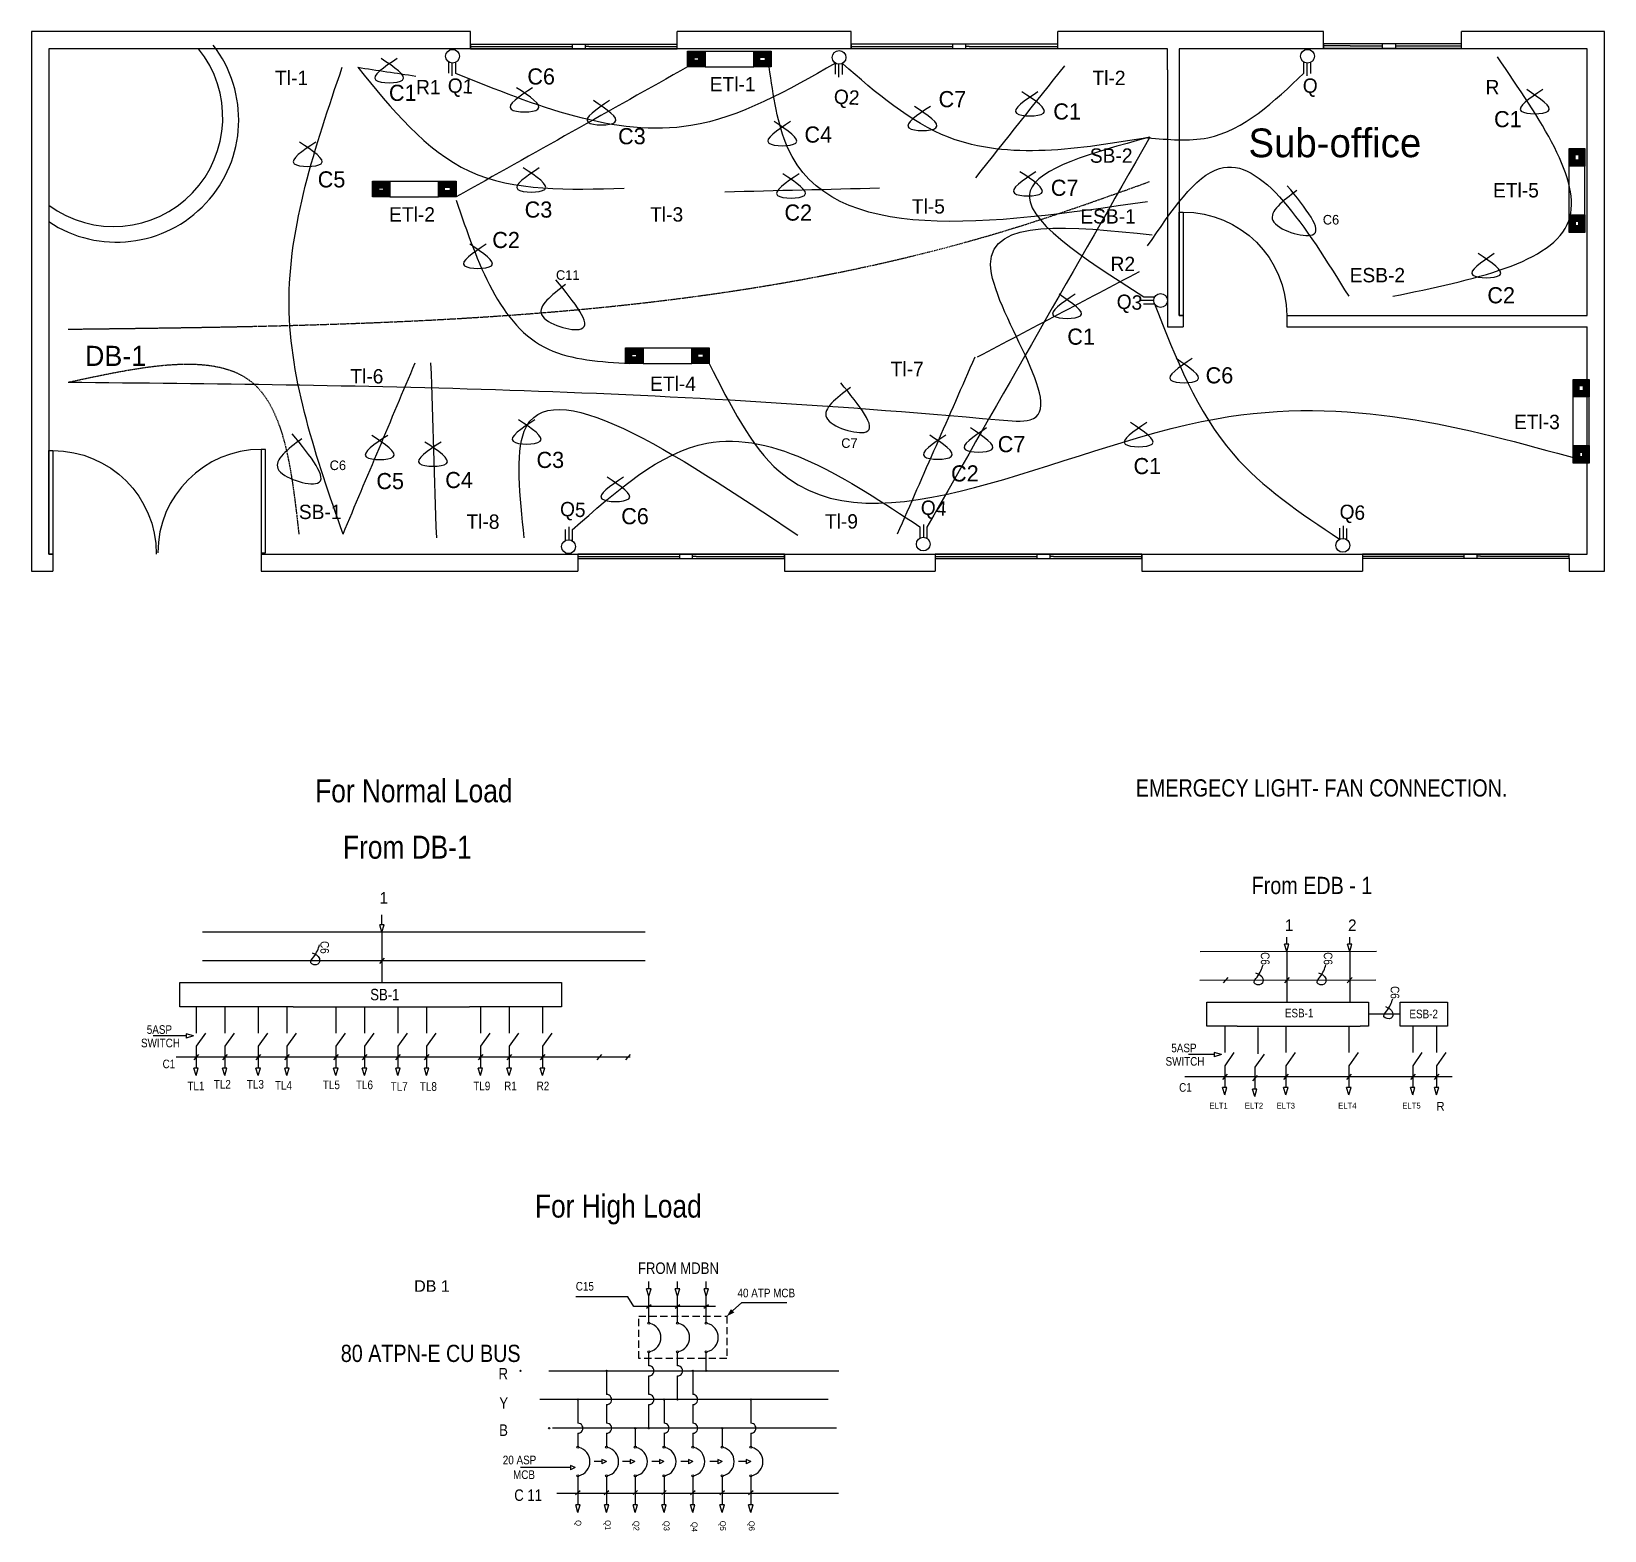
# Model space of a CAD drawing. Header units: inches. Extents: x 96 to 644, y -285 to 237.
import ezdxf

# ---------------------------------------------------------------- set-up
doc = ezdxf.new("R2010")
doc.units = ezdxf.units.IN
doc.header["$MEASUREMENT"] = 0
for name, pattern in [('DASHDOT2', [0.5, 0.25, -0.125, 0, -0.125]), ('DASHED', [0.75, 0.5, -0.25]), ('DASHED2', [0.375, 0.25, -0.125])]:
    doc.linetypes.add(name, pattern=pattern)
for name, color, linetype in [('Door', 20, 'Continuous'), ('ETL', 240, 'Continuous'), ('Q', 2, 'Continuous'), ('Wall', 102, 'Continuous'), ('window', 172, 'Continuous')]:
    doc.layers.add(name, color=color, linetype=linetype)
doc.layers.add('S. Wall', color=101, linetype='Continuous', lineweight=25)
doc.styles.add('ARIAL', font='arial.ttf')
doc.styles.add('arial narrow', font='ARIALN.TTF')

# ---------------------------------------------------------------- blocks, each defined once
blk = doc.blocks.new('window')
at = {"layer": 'window'}
for p, q in [((-35.37, 0.74), (0, 0.74)), ((0, 1.5), (0, 0)), ((4.51, 1.5), (4.51, 0)), ((5.8, 0.74), (4.51, 0.74)), ((5.8, 0.74), (36.63, 0.74))]:
    blk.add_line(p, q, dxfattribs=at)
blk.add_lwpolyline([(-35.37, 0), (36.63, 0), (36.63, 1.5), (-35.37, 1.5)], close=True, dxfattribs=at)
blk = doc.blocks.new('door')
at = {"layer": 'Door'}
blk.add_lwpolyline([(0, -1.5), (36, -1.5), (36, 0), (0, 0)], close=True, dxfattribs=at)
blk.add_arc((0, 0), 36, 0, 90, dxfattribs=at)
blk = doc.blocks.new('wn')
at = {"layer": 'window'}
for p, q in [((-4.56, 0), (-4.56, -1.5)), ((0, 0), (0, -1.5)), ((-15.71, -0.73), (-25.01, -0.73)), ((-15.71, -0.73), (-4.56, -0.73)), ((-2.28, -1.49), (-2.28, -1.5)), ((0, -0.73), (22.99, -0.73))]:
    blk.add_line(p, q, dxfattribs=at)
blk.add_lwpolyline([(-25.01, -1.49), (22.99, -1.49), (22.99, 0.01), (-25.01, 0.01)], close=True, dxfattribs=at)
blk = doc.blocks.new('Q')
at = {"layer": 'Q'}
for p, q in [((-2.5, -11.7), (-2.5, -4)), ((-0.2, -13.7), (-0.2, -4.8)), ((2.3, -12), (2.3, -4.3))]:
    blk.add_line(p, q, dxfattribs=at)
at = {"layer": 'Q', "color": 2}
blk.add_circle((0, 0), 4.8, dxfattribs=at)
blk = doc.blocks.new('ETL')
at = {"layer": 'ETL'}
for p, q in [((22.5, 32.3), (192, 32.3)), ((22.5, -22.5), (192, -22.5))]:
    blk.add_line(p, q, dxfattribs=at)
for points in [[(-38.6, 32.3), (22.5, 32.3), (22.5, -22.5), (-38.6, -22.5)], [(-37.1, 30.8), (21, 30.8), (21, -21), (-37.1, -21)], [(-35.6, 29.3), (19.5, 29.3), (19.5, -19.5), (-35.6, -19.5)], [(-34.1, 27.8), (18, 27.8), (18, -18), (-34.1, -18)], [(-32.6, 26.3), (16.5, 26.3), (16.5, -16.5), (-32.6, -16.5)], [(-31.1, 24.8), (15, 24.8), (15, -15), (-31.1, -15)], [(-29.6, 23.3), (13.5, 23.3), (13.5, -13.5), (-29.6, -13.5)], [(-28.1, 21.8), (12, 21.8), (12, -12), (-28.1, -12)], [(-26.6, 20.3), (10.5, 20.3), (10.5, -10.5), (-26.6, -10.5)], [(-25.1, 18.8), (9, 18.8), (9, -9), (-25.1, -9)], [(-23.6, 17.3), (7.5, 17.3), (7.5, -7.5), (-23.6, -7.5)], [(-22.1, 15.8), (6, 15.8), (6, -6), (-22.1, -6)], [(-20.6, 14.3), (4.5, 14.3), (4.5, -4.5), (-20.6, -4.5)], [(-19.1, 12.8), (3, 12.8), (3, -3), (-19.1, -3)], [(-17.6, 11.3), (1.5, 11.3), (1.5, -1.5), (-17.6, -1.5)], [(-16.1, 9.8), (0, 9.8), (0, 0), (-16.1, 0)], [(192, 32.3), (253, 32.3), (253, -22.5), (192, -22.5)], [(193.5, 30.8), (251.5, 30.8), (251.5, -21), (193.5, -21)], [(195, 29.3), (250, 29.3), (250, -19.5), (195, -19.5)], [(196.5, 27.8), (248.5, 27.8), (248.5, -18), (196.5, -18)], [(198, 26.3), (247, 26.3), (247, -16.5), (198, -16.5)], [(199.5, 24.8), (245.5, 24.8), (245.5, -15), (199.5, -15)], [(201, 23.3), (244, 23.3), (244, -13.5), (201, -13.5)], [(202.5, 21.8), (242.5, 21.8), (242.5, -12), (202.5, -12)], [(204, 20.3), (241, 20.3), (241, -10.5), (204, -10.5)], [(205.5, 18.8), (239.5, 18.8), (239.5, -9), (205.5, -9)], [(207, 17.3), (238, 17.3), (238, -7.5), (207, -7.5)], [(208.5, 15.8), (236.5, 15.8), (236.5, -6), (208.5, -6)], [(210, 14.3), (235, 14.3), (235, -4.5), (210, -4.5)], [(211.5, 12.8), (233.5, 12.8), (233.5, -3), (211.5, -3)], [(213, 11.3), (232, 11.3), (232, -1.5), (213, -1.5)]]:
    blk.add_lwpolyline(points, close=True, dxfattribs=at)

msp = doc.modelspace()

# ---------------------------------------------------------------- hatches: boundary and pattern name
at = {"layer": 'S. Wall'}
for points in [[(266.81, -229.57, 1), (266.39, -229.57, 1)], [(296.81, -229.57, 1), (296.39, -229.57, 1)], [(326.81, -229.57, 1), (326.39, -229.57, 1)], [(286.81, -239.57, 1), (286.39, -239.57, 1)], [(316.81, -239.57, 1), (316.39, -239.57, 1)], [(347.07, -239.57, 1), (346.64, -239.57, 1)], [(276.81, -249.57, 1), (276.39, -249.57, 1)], [(306.81, -249.57, 1), (306.39, -249.57, 1)], [(337.07, -249.57, 1), (336.64, -249.57, 1)]]:
    msp.add_hatch(color=256, dxfattribs=at).paths.add_polyline_path(points)
h = msp.add_hatch(color=256, dxfattribs=at)
edge = h.paths.add_edge_path()
edge.add_ellipse((331.31, -229.57), major_axis=(0.149, 0.149), ratio=1, start_angle=-135, end_angle=45, ccw=False)
edge.add_ellipse((331.31, -229.57), major_axis=(0.149, 0.149), ratio=1, start_angle=45, end_angle=225, ccw=False)
h = msp.add_hatch(color=256, dxfattribs=at)
edge = h.paths.add_edge_path()
edge.add_ellipse((321.31, -239.57), major_axis=(0.149, 0.149), ratio=1, start_angle=-135, end_angle=45, ccw=False)
edge.add_ellipse((321.31, -239.57), major_axis=(0.149, 0.149), ratio=1, start_angle=45, end_angle=225, ccw=False)
h = msp.add_hatch(color=256, dxfattribs=at)
edge = h.paths.add_edge_path()
edge.add_ellipse((311.31, -249.57), major_axis=(0.149, 0.149), ratio=1, start_angle=-135, end_angle=45, ccw=False)
edge.add_ellipse((311.31, -249.57), major_axis=(0.149, 0.149), ratio=1, start_angle=45, end_angle=225, ccw=False)

# ---------------------------------------------------------------- linework, layer by layer
for p, q in [((218.34, -74.18), (218.34, -70.7)), ((218.34, -76.74), (217.57, -74.18)), ((219.11, -74.18), (217.57, -74.18)), ((218.34, -76.74), (219.11, -74.18)), ((310.03, -76.74), (155.79, -76.74)), ((218.34, -76.74), (218.34, -94.33)), ((533.52, -83.54), (532.75, -80.98)), ((534.3, -80.98), (532.75, -80.98)), ((533.52, -80.98), (533.52, -78.51)), ((533.52, -83.54), (534.3, -80.98)), ((555.46, -83.54), (554.69, -80.98)), ((556.24, -80.98), (554.69, -80.98)), ((555.46, -80.98), (555.46, -78.51)), ((555.46, -83.54), (556.24, -80.98)), ((310.03, -86.74), (155.79, -86.74)), ((219.16, -85.8), (217.52, -87.68)), ((564.83, -83.54), (503.32, -83.63)), ((533.52, -83.54), (533.52, -101.14)), ((555.46, -83.54), (555.46, -101.14)), ((513.05, -92.6), (511.41, -94.48)), ((534.34, -92.6), (532.7, -94.48)), ((556.28, -92.6), (554.64, -94.48)), ((564.55, -93.54), (503.3, -93.63)), ((153.59, -102.77), (153.59, -111.91)), ((163.59, -102.77), (163.59, -111.91)), ((175.22, -102.77), (175.22, -111.91)), ((185.22, -102.77), (185.22, -111.91)), ((202.27, -102.77), (202.27, -111.91)), ((212.27, -102.77), (212.27, -111.91)), ((223.9, -102.77), (223.9, -111.91)), ((233.9, -102.77), (233.9, -111.91)), ((252.65, -102.77), (252.65, -111.91)), ((262.65, -102.77), (262.65, -111.91)), ((274.28, -102.77), (274.28, -111.91)), ((511.93, -109.57), (511.93, -118.72)), ((533.22, -109.57), (533.22, -118.72)), ((555.16, -109.57), (555.16, -118.72)), ((577.41, -109.57), (577.41, -118.72)), ((585.74, -109.57), (585.74, -118.72)), ((152.72, -112.91), (150.17, -112.14)), ((150.17, -112.14), (150.17, -113.68)), ((152.72, -112.91), (150.17, -113.68)), ((156.83, -111.91), (153.59, -116.5)), ((166.83, -111.91), (163.59, -116.5)), ((178.46, -111.91), (175.22, -116.5)), ((188.46, -111.91), (185.22, -116.5)), ((205.5, -111.91), (202.27, -116.5)), ((215.5, -111.91), (212.27, -116.5)), ((227.13, -111.91), (223.9, -116.5)), ((237.13, -111.91), (233.9, -116.5)), ((255.88, -111.91), (252.65, -116.5)), ((265.88, -111.91), (262.65, -116.5)), ((277.51, -111.91), (274.28, -116.5)), ((523.45, -109.96), (523.45, -119.1)), ((304.78, -120.31), (146.6, -120.31)), ((154.41, -119.37), (152.77, -121.25)), ((153.59, -116.5), (153.59, -124.12)), ((164.41, -119.37), (162.77, -121.25)), ((163.59, -116.5), (163.59, -124.12)), ((176.04, -119.37), (174.4, -121.25)), ((175.22, -116.5), (175.22, -124.12)), ((186.04, -119.37), (184.4, -121.25)), ((185.22, -116.5), (185.22, -124.12)), ((203.09, -119.37), (201.45, -121.25)), ((202.27, -116.5), (202.27, -124.12)), ((213.09, -119.37), (211.45, -121.25)), ((212.27, -116.5), (212.27, -124.12)), ((224.72, -119.37), (223.08, -121.25)), ((223.9, -116.5), (223.9, -124.12)), ((234.72, -119.37), (233.08, -121.25)), ((233.9, -116.5), (233.9, -124.12)), ((253.47, -119.37), (251.83, -121.25)), ((252.65, -116.5), (252.65, -124.12)), ((263.47, -119.37), (261.83, -121.25)), ((262.65, -116.5), (262.65, -124.12)), ((275.1, -119.37), (273.46, -121.25)), ((274.28, -116.5), (274.28, -124.12)), ((294.78, -119.37), (293.14, -121.25)), ((304.78, -119.37), (303.14, -121.25)), ((508.29, -119.44), (499.34, -119.44)), ((510.84, -119.44), (508.29, -118.67)), ((508.29, -118.67), (508.29, -120.22)), ((510.84, -119.44), (508.29, -120.22)), ((515.16, -118.72), (511.93, -123.31)), ((525.63, -119.25), (522.4, -123.85)), ((536.45, -118.72), (533.22, -123.31)), ((558.39, -118.72), (555.16, -123.31)), ((580.65, -118.72), (577.41, -123.31)), ((588.98, -118.72), (585.74, -123.31)), ((153.59, -126.68), (152.82, -124.12)), ((154.36, -124.12), (152.82, -124.12)), ((153.59, -126.68), (154.36, -124.12)), ((163.59, -126.68), (162.82, -124.12)), ((164.36, -124.12), (162.82, -124.12)), ((163.59, -126.68), (164.36, -124.12)), ((175.22, -126.68), (174.45, -124.12)), ((176, -124.12), (174.45, -124.12)), ((175.22, -126.68), (176, -124.12)), ((185.22, -126.68), (184.45, -124.12)), ((186, -124.12), (184.45, -124.12)), ((185.22, -126.68), (186, -124.12)), ((202.27, -126.68), (201.49, -124.12)), ((203.04, -124.12), (201.49, -124.12)), ((202.27, -126.68), (203.04, -124.12)), ((212.27, -126.68), (211.49, -124.12)), ((213.04, -124.12), (211.49, -124.12)), ((212.27, -126.68), (213.04, -124.12)), ((223.9, -126.68), (223.13, -124.12)), ((224.67, -124.12), (223.13, -124.12)), ((223.9, -126.68), (224.67, -124.12)), ((233.9, -126.68), (233.13, -124.12)), ((234.67, -124.12), (233.13, -124.12)), ((233.9, -126.68), (234.67, -124.12)), ((252.65, -126.68), (251.87, -124.12)), ((253.42, -124.12), (251.87, -124.12)), ((252.65, -126.68), (253.42, -124.12)), ((262.65, -126.68), (261.87, -124.12)), ((263.42, -124.12), (261.87, -124.12)), ((262.65, -126.68), (263.42, -124.12)), ((274.28, -126.68), (273.51, -124.12)), ((275.05, -124.12), (273.51, -124.12)), ((274.28, -126.68), (275.05, -124.12)), ((511.93, -123.31), (511.93, -130.92)), ((522.4, -123.85), (522.4, -131.46)), ((533.22, -123.31), (533.22, -130.92)), ((555.16, -123.31), (555.16, -130.92)), ((577.41, -123.31), (577.41, -130.92)), ((585.74, -123.31), (585.74, -130.92)), ((591.18, -127.12), (498.02, -127.12)), ((512.75, -126.18), (511.11, -128.05)), ((511.93, -133.48), (511.15, -130.92)), ((512.7, -130.92), (511.15, -130.92)), ((511.93, -133.48), (512.7, -130.92)), ((523.22, -126.71), (521.58, -128.59)), ((522.4, -134.02), (521.62, -131.46)), ((523.17, -131.46), (521.62, -131.46)), ((522.4, -134.02), (523.17, -131.46)), ((534.04, -126.18), (532.4, -128.05)), ((533.22, -133.48), (532.44, -130.92)), ((533.99, -130.92), (532.44, -130.92)), ((533.22, -133.48), (533.99, -130.92)), ((555.98, -126.18), (554.34, -128.05)), ((555.16, -133.48), (554.39, -130.92)), ((555.93, -130.92), (554.39, -130.92)), ((555.16, -133.48), (555.93, -130.92)), ((578.24, -126.18), (576.59, -128.05)), ((577.41, -133.48), (576.64, -130.92)), ((578.19, -130.92), (576.64, -130.92)), ((577.41, -133.48), (578.19, -130.92)), ((586.57, -126.18), (584.92, -128.05)), ((585.74, -133.48), (584.97, -130.92)), ((586.52, -130.92), (584.97, -130.92)), ((585.74, -133.48), (586.52, -130.92)), ((311.31, -203.51), (310.54, -200.95)), ((312.08, -200.95), (310.54, -200.95)), ((311.31, -200.95), (311.31, -198.47)), ((311.31, -203.51), (312.08, -200.95)), ((321.31, -203.51), (320.54, -200.95)), ((322.08, -200.95), (320.54, -200.95)), ((321.31, -200.95), (321.31, -198.47)), ((321.31, -203.51), (322.08, -200.95)), ((331.31, -203.51), (330.54, -200.95)), ((332.08, -200.95), (330.54, -200.95)), ((331.31, -200.95), (331.31, -198.47)), ((331.31, -203.51), (332.08, -200.95)), ((311.31, -212.61), (311.31, -203.51)), ((321.31, -212.61), (321.31, -203.51)), ((331.31, -212.61), (331.31, -203.51)), ((311.31, -227.81), (311.31, -223.29)), ((321.31, -227.81), (321.31, -223.29)), ((331.31, -229.36), (331.31, -223.29)), ((296.6, -229.78), (296.6, -237.8)), ((326.6, -229.78), (326.6, -237.8)), ((311.31, -237.8), (311.31, -231.34)), ((321.31, -239.36), (321.31, -231.34)), ((373.74, -239.57), (273.29, -239.57)), ((286.6, -239.78), (286.6, -247.8)), ((316.6, -239.78), (316.6, -247.8)), ((346.85, -239.78), (346.85, -247.8)), ((296.6, -241.34), (296.6, -247.8)), ((311.31, -249.36), (311.31, -241.34)), ((326.6, -241.34), (326.6, -247.8)), ((376.74, -249.57), (277.7, -249.57)), ((286.6, -251.33), (286.6, -255.84)), ((296.6, -251.33), (296.6, -255.84)), ((306.6, -249.78), (306.6, -255.84)), ((316.6, -251.33), (316.6, -255.84)), ((326.6, -251.33), (326.6, -255.84)), ((336.85, -249.78), (336.85, -255.84)), ((346.85, -251.33), (346.85, -255.84)), ((286.6, -266.52), (286.6, -276.29)), ((296.6, -266.52), (296.6, -276.29)), ((306.6, -266.52), (306.6, -276.29)), ((316.6, -266.52), (316.6, -276.29)), ((326.6, -266.52), (326.6, -276.29)), ((336.85, -266.52), (336.85, -276.29)), ((346.85, -266.52), (346.85, -276.29)), ((286.6, -278.85), (285.83, -276.29)), ((287.37, -276.29), (285.83, -276.29)), ((286.6, -278.85), (287.37, -276.29)), ((296.6, -278.85), (295.83, -276.29)), ((297.37, -276.29), (295.83, -276.29)), ((296.6, -278.85), (297.37, -276.29)), ((306.6, -278.85), (305.83, -276.29)), ((307.37, -276.29), (305.83, -276.29)), ((306.6, -278.85), (307.37, -276.29)), ((316.6, -278.85), (315.83, -276.29)), ((317.37, -276.29), (315.83, -276.29)), ((316.6, -278.85), (317.37, -276.29)), ((326.6, -278.85), (325.83, -276.29)), ((327.37, -276.29), (325.83, -276.29)), ((326.6, -278.85), (327.37, -276.29)), ((336.85, -278.85), (336.08, -276.29)), ((337.63, -276.29), (336.08, -276.29)), ((336.85, -278.85), (337.63, -276.29)), ((346.85, -278.85), (346.08, -276.29)), ((347.63, -276.29), (346.08, -276.29)), ((346.85, -278.85), (347.63, -276.29))]:
    msp.add_line(p, q, dxfattribs=at)
at = {"layer": 'S. Wall', "ltscale": 5}
for p, q in [((573.08, -105.35), (562.06, -105.35)), ((150.17, -112.91), (138.67, -112.91)), ((304.02, -203.82), (285.87, -203.82)), ((306.07, -207.1), (304.02, -203.82)), ((334.57, -207.1), (306.07, -207.1)), ((310.51, -207.79), (312.11, -206.41)), ((320.51, -207.79), (322.11, -206.41)), ((330.51, -207.79), (332.11, -206.41)), ((285.8, -272.59), (287.4, -271.22)), ((295.8, -272.59), (297.4, -271.22)), ((305.8, -272.59), (307.4, -271.22)), ((315.8, -272.59), (317.4, -271.22)), ((325.8, -272.59), (327.4, -271.22)), ((336.05, -272.59), (337.66, -271.22)), ((346.05, -272.59), (347.66, -271.22))]:
    msp.add_line(p, q, dxfattribs=at)
at = {"layer": 'S. Wall', "color": 6, "ltscale": 5}
for p, q in [((340.5, -208.66), (343.69, -205.76)), ((343.69, -205.76), (359.4, -205.76))]:
    msp.add_line(p, q, dxfattribs=at)
at = {"layer": 'S. Wall', "linetype": 'DASHED', "ltscale": 5}
for p, q in [((307.79, -225.25), (307.79, -210.58)), ((307.79, -210.58), (338.44, -210.58)), ((338.44, -210.58), (338.44, -225.25)), ((338.44, -225.25), (307.79, -225.25))]:
    msp.add_line(p, q, dxfattribs=at)
at = {"layer": 'S. Wall', "color": 6}
for p, q in [((285.64, -263.28), (284.08, -262.51)), ((284.08, -262.51), (284.08, -264.06)), ((294.99, -261.18), (292.29, -261.18)), ((296.55, -261.18), (294.99, -260.41)), ((294.99, -260.41), (294.99, -261.96)), ((296.55, -261.18), (294.99, -261.96)), ((304.85, -261.18), (302.16, -261.18)), ((306.41, -261.18), (304.85, -260.41)), ((304.85, -260.41), (304.85, -261.96)), ((306.41, -261.18), (304.85, -261.96)), ((315, -261.18), (312.3, -261.18)), ((316.56, -261.18), (315, -260.41)), ((315, -260.41), (315, -261.96)), ((316.56, -261.18), (315, -261.96)), ((325.13, -261.18), (322.43, -261.18)), ((326.69, -261.18), (325.13, -260.41)), ((325.13, -260.41), (325.13, -261.96)), ((326.69, -261.18), (325.13, -261.96)), ((335.31, -261.18), (332.61, -261.18)), ((336.87, -261.18), (335.31, -260.41)), ((335.31, -260.41), (335.31, -261.96)), ((336.87, -261.18), (335.31, -261.96)), ((345.24, -261.18), (342.54, -261.18)), ((346.8, -261.18), (345.24, -260.41)), ((345.24, -260.41), (345.24, -261.96)), ((346.8, -261.18), (345.24, -261.96)), ((284.08, -263.28), (266.63, -263.28)), ((285.64, -263.28), (284.08, -264.06))]:
    msp.add_line(p, q, dxfattribs=at)
at = {"layer": 'S. Wall'}
for points in [[(187.45, -102.77), (147.88, -102.77), (147.88, -94.33), (182.43, -94.33)], [(251.72, -94.33), (280.86, -94.33), (280.86, -102.77), (248.83, -102.77)], [(516.32, -109.57), (505.64, -109.57), (505.64, -101.14), (518.83, -101.14)], [(549.91, -101.14), (562.06, -101.14), (562.06, -109.57), (559.06, -109.57)]]:
    msp.add_lwpolyline(points, dxfattribs=at)
msp.add_lwpolyline([(589.53, -101.14), (589.53, -109.57), (573.08, -109.57), (573.08, -101.14)], close=True, dxfattribs=at)
for centre, radius in [((311.31, -212.95), 0.341), ((321.31, -212.95), 0.341), ((331.31, -212.95), 0.341), ((311.31, -222.95), 0.341), ((321.31, -222.95), 0.341), ((331.31, -222.95), 0.341), ((266.6, -229.57), 0.211), ((296.6, -229.57), 0.211), ((326.6, -229.57), 0.211), ((331.31, -229.57), 0.211), ((286.6, -239.57), 0.211), ((316.6, -239.57), 0.211), ((321.31, -239.57), 0.211), ((346.85, -239.57), 0.211), ((276.6, -249.57), 0.211), ((306.6, -249.57), 0.211), ((311.31, -249.57), 0.211), ((336.85, -249.57), 0.211), ((286.6, -256.18), 0.341), ((296.6, -256.18), 0.341), ((306.6, -256.18), 0.341), ((316.6, -256.18), 0.341), ((326.6, -256.18), 0.341), ((336.85, -256.18), 0.341), ((346.85, -256.18), 0.341), ((286.6, -266.18), 0.341), ((296.6, -266.18), 0.341), ((306.6, -266.18), 0.341), ((316.6, -266.18), 0.341), ((326.6, -266.18), 0.341), ((336.85, -266.18), 0.341), ((346.85, -266.18), 0.341)]:
    msp.add_circle(centre, radius, dxfattribs=at)
for centre, radius, start, end in [((310.44, -217.95), 5.07, 283.7136, 76.2864), ((320.44, -217.95), 5.07, 283.7136, 76.2864), ((330.44, -217.95), 5.07, 283.7136, 76.2864), ((311.31, -229.57), 1.77, 270, 90.3209), ((321.31, -229.57), 1.77, 270, 90.3209), ((296.6, -239.57), 1.77, 270, 90.3209), ((311.31, -239.56), 1.77, 269.6791, 90), ((326.6, -239.57), 1.77, 270, 90.3209), ((286.6, -249.56), 1.77, 269.6791, 90), ((296.6, -249.56), 1.77, 269.6791, 90), ((316.6, -249.56), 1.77, 269.6791, 90), ((326.6, -249.56), 1.77, 269.6791, 90), ((346.85, -249.56), 1.77, 269.6791, 90), ((285.73, -261.18), 5.07, 283.7136, 76.2864), ((295.73, -261.18), 5.07, 283.7136, 76.2864), ((305.73, -261.18), 5.07, 283.7136, 76.2864), ((315.73, -261.18), 5.07, 283.7136, 76.2864), ((325.73, -261.18), 5.07, 283.7136, 76.2864), ((335.98, -261.18), 5.07, 283.7136, 76.2864), ((345.98, -261.18), 5.07, 283.7136, 76.2864)]:
    msp.add_arc(centre, radius, start, end, dxfattribs=at)
at = {"layer": 'S. Wall', "start_tangent": (-0.124035, -0.992278)}
for points in [[(194.03, -83.95), (196.53, -85.95), (196.03, -87.95), (193.53, -87.45), (194.53, -85.45), (196.63, -81.18)], [(522.68, -90.91), (525.18, -92.91), (524.68, -94.91), (522.18, -94.41), (523.18, -92.41), (525.28, -88.14)], [(544.61, -90.91), (547.11, -92.91), (546.61, -94.91), (544.11, -94.41), (545.11, -92.41), (547.2, -88.14)], [(567.9, -102.72), (570.4, -104.72), (569.9, -106.72), (567.4, -106.22), (568.4, -104.22), (570.49, -99.96)]]:
    msp.add_spline(points, degree=3, dxfattribs=at)
at = {"layer": 'S. Wall', "color": 6, "ltscale": 5}
msp.add_solid([(339.93, -208.05), (341.06, -209.27), (338.46, -210.6)], dxfattribs=at)
at = {"layer": 'Wall'}
for p, q in [((249.23, 230.9), (249.23, 236.93)), ((321.23, 230.9), (321.23, 236.93)), ((381.76, 230.99), (381.76, 236.93)), ((453.76, 230.99), (453.76, 236.93)), ((546.38, 231.11), (546.38, 236.93)), ((594.38, 231.11), (594.38, 236.93)), ((492.01, 223.51), (492.01, 230.93)), ((497.51, 138.03), (497.51, 134.03)), ((533.51, 138.03), (533.51, 134.03)), ((103.74, 54.93), (103.74, 48.93)), ((176.26, 55.35), (176.26, 48.93)), ((286.58, 54.83), (286.58, 48.93)), ((358.58, 54.83), (358.58, 48.93)), ((411.08, 54.83), (411.08, 48.93)), ((483.08, 54.83), (483.08, 48.93)), ((559.87, 54.93), (559.87, 48.93)), ((631.87, 53.43), (631.87, 48.93))]:
    msp.add_line(p, q, dxfattribs=at)
at = {"layer": 'Wall', "color": 3}
for p, q in [((182.43, -94.33), (251.72, -94.33)), ((187.45, -102.77), (248.83, -102.77)), ((518.83, -101.14), (549.91, -101.14)), ((516.32, -109.57), (559.06, -109.57)), ((276.44, -229.57), (377.51, -229.57)), ((279.27, -272.14), (377.39, -272.14))]:
    msp.add_line(p, q, dxfattribs=at)
at = {"layer": 'Wall'}
for points in [[(249.23, 236.93), (96.24, 236.93), (96.24, 48.93), (103.74, 48.93)], [(249.23, 236.93), (96.24, 236.93), (96.24, 48.93), (103.74, 48.93)], [(381.76, 236.93), (321.23, 236.93)], [(381.76, 236.93), (321.23, 236.93)], [(546.38, 236.93), (453.76, 236.93)], [(546.38, 236.93), (453.76, 236.93)], [(631.87, 48.93), (644.24, 48.93), (644.24, 236.93), (594.38, 236.93)], [(631.87, 48.93), (644.24, 48.93), (644.24, 236.93), (594.38, 236.93)], [(492.01, 230.93), (102.24, 230.93), (102.24, 54.93), (103.74, 54.93)], [(533.51, 138.03), (638.24, 138.03), (638.24, 230.93), (496.01, 230.93), (496.01, 138.03), (497.51, 138.03)], [(638.24, 138.03), (638.24, 230.93), (496.01, 230.93)], [(492.01, 223.51), (492.01, 134.03), (497.51, 134.03)], [(176.26, 54.93), (638.24, 54.93), (638.24, 134.03)], [(533.51, 134.03), (638.24, 134.03)], [(176.26, 48.93), (286.58, 48.93)], [(176.26, 48.93), (286.58, 48.93)], [(358.58, 48.93), (411.08, 48.93)], [(358.58, 48.93), (411.08, 48.93)], [(483.08, 48.93), (559.87, 48.93)], [(483.08, 48.93), (559.87, 48.93)]]:
    msp.add_lwpolyline(points, dxfattribs=at)
for centre, radius, start, end in [((125.85, 206.15), 42.6, 236.3524, 37.7143), ((124.86, 207.03), 38.03, 233.5105, 38.9357)]:
    msp.add_arc(centre, radius, start, end, dxfattribs=at)
at = {"layer": 'Wall', "color": 2}
for points in [[(223.67, 227.51), (216.17, 220.02), (225.54, 220.02), (218.04, 227.51)], [(425.17, 185.95), (456.18, 224.96)], [(570.5, 144.69), (631.76, 171.01), (606.93, 228.04)], [(204.78, 61.87), (186, 141.66), (204.49, 224.46)], [(209.88, 224.46), (248.8, 188.31), (302.67, 182.4)], [(209.88, 224.46), (230.14, 221.39)], [(446.88, 215.93), (439.38, 208.44), (448.75, 208.44), (441.25, 215.93)], [(622.75, 216.69), (615.25, 209.19), (624.63, 209.19), (617.13, 216.69)], [(195.29, 198.37), (187.79, 190.88), (197.17, 190.88), (189.67, 198.37)], [(273.16, 189.44), (265.66, 181.94), (275.03, 181.94), (267.53, 189.44)], [(363.66, 187.33), (356.16, 179.84), (365.53, 179.84), (358.03, 187.33)], [(337.84, 181.1), (391.72, 182.43)], [(605.85, 159.56), (598.35, 152.07), (607.73, 152.07), (600.23, 159.56)], [(425.85, 123.62), (482.24, 153.35)], [(459.83, 145.4), (452.33, 137.91), (461.7, 137.91), (454.21, 145.4)], [(204.78, 61.87), (229.92, 121.53)], [(235.31, 121.53), (237.29, 60.6)], [(397.96, 61.94), (424.99, 123.62)], [(267.92, 60.6), (267.92, 97.69), (363.22, 61.51)], [(271.54, 101.67), (264.04, 94.18), (273.41, 94.18), (265.91, 101.67)], [(220.38, 96.24), (212.88, 88.74), (222.26, 88.74), (214.76, 96.24)], [(238.93, 93.94), (231.43, 86.44), (240.81, 86.44), (233.31, 93.94)], [(414.8, 96.35), (407.3, 88.86), (416.67, 88.86), (409.17, 96.35)]]:
    msp.add_spline(points, degree=3, dxfattribs=at)
at = {"layer": 'Wall', "color": 6}
for points in [[(376.3, 225.87), (325.99, 204.14), (244.07, 222.3)], [(485.83, 200.06), (415.76, 200.06), (378.72, 225.76)], [(485.07, 199.93), (506, 199.93), (539.5, 222.43)], [(270.82, 217.35), (263.32, 209.86), (272.7, 209.86), (265.2, 217.35)], [(409.43, 210.85), (401.93, 203.36), (411.31, 203.36), (403.81, 210.85)], [(485.83, 200.06), (408.18, 64.25)], [(485.07, 199.93), (444.14, 181.37), (483.75, 144.51)], [(446.18, 188.08), (438.68, 180.58), (448.05, 180.58), (440.56, 188.08)], [(487.44, 142.1), (514.84, 89.82), (551.93, 60.1)], [(500.6, 123.01), (493.1, 115.52), (502.48, 115.52), (494.98, 123.01)], [(428.97, 98.85), (421.47, 91.36), (430.84, 91.36), (423.35, 98.85)], [(284.62, 63.33), (331.57, 93.53), (405.77, 64.39)], [(302.45, 81.65), (294.95, 74.16), (304.33, 74.16), (296.83, 81.65)]]:
    msp.add_spline(points, degree=3, dxfattribs=at)
at = {"layer": 'Wall', "color": 1}
for points in [[(324.82, 224.61), (244.17, 179.29)], [(485.07, 177.62), (359.64, 196.48), (353.23, 224.61)], [(297.63, 212.83), (290.13, 205.34), (299.5, 205.34), (292, 212.83)], [(360.61, 205.56), (353.11, 198.06), (362.48, 198.06), (354.98, 205.56)], [(244.17, 178.18), (276.36, 126.26), (304.71, 121.25)], [(254.59, 162.81), (247.09, 155.32), (256.47, 155.32), (248.97, 162.81)], [(332.35, 121.25), (356.69, 83.77), (509.06, 102.06), (635.46, 87.91)], [(484.76, 100.72), (477.26, 93.22), (486.63, 93.22), (479.13, 100.72)]]:
    msp.add_spline(points, degree=3, dxfattribs=at)
at = {"layer": 'Wall', "color": 5}
for points in [[(485.07, 162.23), (510.14, 189.24), (555.12, 144.69)], [(537.05, 181.55), (528.7, 171.12), (542.47, 166.12), (533.71, 183.22)], [(109.06, 114.78), (433.32, 101.64), (444.17, 101.64), (430.39, 155.87), (486.66, 166.08)], [(282.31, 148.75), (273.96, 138.32), (287.73, 133.32), (278.97, 150.42)], [(381.54, 112.9), (373.19, 102.47), (386.97, 97.46), (378.2, 114.57)], [(190.44, 95.09), (182.09, 84.66), (195.87, 79.65), (187.1, 96.76)]]:
    msp.add_spline(points, degree=3, dxfattribs=at)
at = {"layer": 'Wall', "color": 5, "linetype": 'DASHDOT2'}
msp.add_spline([(109.06, 133.24), (439.58, 168.8), (485.83, 184.67)], degree=3, dxfattribs=at)
at = {"layer": 'Wall', "color": 5, "linetype": 'DASHED2'}
msp.add_spline([(109.06, 114.78), (173, 114.78), (189.39, 61.87)], degree=3, dxfattribs=at)

# ---------------------------------------------------------------- block references
at = {"layer": 'Door', "xscale": -1, "rotation": 270}
for p in [(497.51, 138.03), (103.74, 54.93)]:
    msp.add_blockref('door', p, dxfattribs=at)
at = {"layer": 'Door', "rotation": 90}
msp.add_blockref('door', (176.26, 55.35), dxfattribs=at)
at = {"layer": 'ETL', "zscale": 0.1}
for p, xscale, yscale in [((328.67, 226.86), 0.09999999999999432, 0.1000000000000014), ((218.87, 181.54), 0.09999999999999964, 0.09999999999999964), ((307.05, 123.5), 0.09999999999999432, 0.1000000000000014)]:
    msp.add_blockref('ETL', p, dxfattribs=dict(at, xscale=xscale, yscale=yscale))
at = {"layer": 'ETL', "xscale": 0.09999999999999432, "yscale": 0.1000000000000227, "zscale": 0.1, "rotation": 90}
for p in [(635.15, 170.82), (636.59, 90.42)]:
    msp.add_blockref('ETL', p, dxfattribs=at)
at = {"layer": 'Q', "xscale": 0.5, "yscale": 0.5, "zscale": 0.5}
for p in [(242.93, 228.28), (377.58, 227.91), (540.77, 228.28)]:
    msp.add_blockref('Q', p, dxfattribs=at)
for p, rotation in [((489.59, 143.24), 270), ((283.34, 57.49), 180), ((406.91, 58.41), 180), ((553.07, 57.95), 180)]:
    msp.add_blockref('Q', p, dxfattribs=dict(at, rotation=rotation))
at = {"layer": 'window'}
for name, p in [('window', (284.6, 230.9)), ('window', (417.14, 230.99)), ('wn', (571.39, 232.6)), ('window', (321.95, 53.33)), ('window', (446.46, 53.33)), ('window', (595.24, 53.43))]:
    msp.add_blockref(name, p, dxfattribs=at)

# ---------------------------------------------------------------- texts
at = {"layer": 'S. Wall', "color": 5, "style": 'arial narrow'}
msp.add_text('FROM MDBN', height=4, dxfattribs=at).set_placement((307.49, -195.81))
at = {"layer": 'S. Wall', "color": 6}
for s, height, style, p in [('DB 1', 4, 'ARIAL', (229.56, -202.03)), ('C15', 3, 'arial narrow', (285.87, -201.61)), ('C 11', 4, 'arial narrow', (264.43, -274.86))]:
    msp.add_text(s, height=height, dxfattribs=dict(at, style=style)).set_placement(p)
at = {"layer": 'S. Wall', "color": 2, "style": 'arial narrow'}
for s, height, p in [('40 ATP MCB', 3, (342.21, -203.95)), ('80 ATPN-E CU BUS', 6, (204, -226.48)), ('20 ASP', 3, (260.44, -262.12)), ('MCB', 3, (264.01, -267.23))]:
    msp.add_text(s, height=height, dxfattribs=at).set_placement(p)
at = {"layer": 'S. Wall', "style": 'arial narrow'}
for s, p in [('R', (258.94, -232.57)), ('Y', (259.22, -242.79)), ('B', (259.16, -252.22))]:
    msp.add_text(s, height=4, dxfattribs=at).set_placement(p)
at = {"layer": 'S. Wall', "color": 1, "style": 'arial narrow'}
for s, p in [('Q', (285.76, -281.56)), ('Q1', (296.06, -281.56)), ('Q2', (305.98, -281.8)), ('Q3', (316.51, -281.8)), ('Q4', (326.25, -282.2)), ('Q5', (336.11, -281.79)), ('Q6', (346.14, -281.81))]:
    msp.add_text(s, height=2, rotation=270, dxfattribs=at).set_placement(p)
at = {"layer": 'S. Wall', "color": 6, "attachment_point": 2, "style": 'arial narrow'}
for s, insert, char_height in [('{\\C3;For Normal Load}', (229.45, -23.55), 8), ('From DB-1', (227.17, -43.18), 8), ('From EDB - 1', (542.33, -57.5), 6), ('SB-1', (219.35, -96.52), 4), ('ESB-1', (537.85, -103.46), 3), ('ESB-2', (581.24, -103.76), 3), ('{\\C5;For High Load}', (300.68, -168.19), 8)]:
    msp.add_mtext(s, dxfattribs=dict(at, insert=insert, char_height=char_height))
at = {"layer": 'S. Wall', "color": 5, "attachment_point": 2, "style": 'arial narrow'}
for s, insert, char_height in [('EMERGECY LIGHT- FAN CONNECTION.', (545.66, -23.54), 6), ('TL1', (153.52, -128.84), 3), ('TL2', (162.73, -128.26), 3), ('TL3', (174.25, -128.26), 3), ('TL4', (184.04, -128.65), 3), ('TL5', (200.73, -128.45), 3), ('TL6', (212.25, -128.45), 3), ('TL7', (224.34, -129.03), 3), ('TL8', (234.51, -129.03), 3), ('TL9', (253.12, -128.84), 3), ('R1', (263.1, -128.84), 3), ('R2', (274.42, -128.84), 3)]:
    msp.add_mtext(s, dxfattribs=dict(at, insert=insert, char_height=char_height))
at = {"layer": 'S. Wall', "color": 2, "width": 2.6493, "attachment_point": 1}
for s, insert, char_height in [('1', (217.47, -62.84), 4), ('1', (532.87, -72.36), 4), ('2', (554.89, -72.36), 4), ('ELT1', (506.61, -136.22), 2), ('ELT2', (518.91, -136.22), 2), ('ELT3', (530.01, -136.22), 2), ('ELT4', (551.45, -136.22), 2), ('ELT5', (573.8, -136.22), 2), ('R', (585.64, -135.92), 3)]:
    msp.add_mtext(s, dxfattribs=dict(at, insert=insert, char_height=char_height))
at = {"layer": 'S. Wall', "color": 1, "char_height": 3, "attachment_point": 2, "rotation": 270, "style": 'arial narrow'}
for insert in [(199.88, -82.07), (527.52, -85.96), (549.44, -85.96), (572.73, -97.77)]:
    msp.add_mtext('C6', dxfattribs=dict(at, insert=insert))
at = {"layer": 'S. Wall', "color": 1, "char_height": 3, "attachment_point": 2, "style": 'arial narrow'}
for s, insert in [('5ASP', (140.81, -109.2)), ('SWITCH', (141.18, -113.87)), ('SWITCH', (498.09, -120.28)), ('5ASP', (497.72, -115.61)), ('C1', (144.12, -121.17)), ('C1', (498.24, -129.36))]:
    msp.add_mtext(s, dxfattribs=dict(at, insert=insert))
at = {"layer": 'Wall', "color": 6}
for s, height, p in [('Tl-1', 5, (181.08, 218.26)), ('R1', 5, (230.23, 215.05)), ('C6', 5.624, (268.99, 218.45)), ('ETl-1', 5, (332.52, 216.08)), ('Tl-2', 5, (465.86, 218.26)), ('R', 5, (602.77, 215.05)), ('C7', 5.624, (412.25, 210.55)), ('C7', 5.624, (451.35, 179.68)), ('ETl-5', 5, (605.39, 179.12)), ('ETl-2', 5, (220.84, 170.71)), ('Tl-3', 5, (311.76, 170.71)), ('Tl-5', 5, (402.93, 173.51)), ('ESB-1', 5, (461.61, 170.03)), ('R2', 5, (472.16, 153.46)), ('ESB-2', 5, (555.43, 149.55)), ('Tl-7', 5, (395.56, 116.87)), ('Tl-6', 5, (207.33, 114.32)), ('ETl-4', 5, (311.76, 111.75)), ('C6', 5.624, (505.28, 114.35)), ('ETl-3', 5, (612.68, 98.43)), ('C7', 5.624, (432.86, 90.39)), ('Tl-8', 5, (247.77, 63.7)), ('C6', 5.624, (301.69, 65.3)), ('Tl-9', 5, (372.65, 63.8))]:
    msp.add_text(s, height=height, dxfattribs=at).set_placement(p)
at = {"layer": 'Wall', "color": 2}
for s, p in [('Q1', (241.14, 215.71)), ('Q', (538.98, 215.71)), ('Q2', (375.65, 211.81)), ('Q3', (474.17, 140.43)), ('Q5', (280.25, 68.21)), ('Q4', (405.92, 68.71)), ('Q6', (551.81, 67.25))]:
    msp.add_text(s, height=5, rotation=356.8173, dxfattribs=at).set_placement(p)
for s, p in [('C1', (220.78, 212.75)), ('C1', (452.21, 206.26)), ('C1', (605.75, 203.58)), ('C5', (195.98, 182.6)), ('C3', (268.06, 172.09)), ('C2', (358.56, 171.04)), ('C2', (603.42, 142.24)), ('C1', (457.09, 127.83)), ('C3', (272.19, 84.9)), ('C5', (216.4, 77.52)), ('C4', (240.39, 77.89)), ('C2', (416.6, 80.19))]:
    msp.add_text(s, height=5.624, dxfattribs=at).set_placement(p)
at = {"layer": 'Wall', "color": 1}
for s, p in [('C3', (300.6, 197.64)), ('C4', (365.53, 198.21)), ('C2', (256.77, 161.49)), ('C1', (480.16, 82.75))]:
    msp.add_text(s, height=5.624, dxfattribs=at).set_placement(p)
at = {"layer": 'Wall', "color": 3}
msp.add_text('Sub-office', height=10, dxfattribs=at).set_placement((520.19, 193.13))
at = {"layer": 'Wall', "color": 4}
for s, p in [('SB-2', (464.95, 191.2)), ('SB-1', (189.39, 67.1))]:
    msp.add_text(s, height=5, dxfattribs=at).set_placement(p)
at = {"layer": 'Wall', "color": 5}
for s, p in [('C6', (546.1, 169.69)), ('C11', (278.97, 150.42)), ('C7', (378.33, 91.89)), ('C6', (200.12, 84.16))]:
    msp.add_text(s, height=3.34, dxfattribs=at).set_placement(p)
at = {"layer": 'Wall'}
msp.add_text('DB-1', height=7, dxfattribs=at).set_placement((114.89, 120.44))

doc.saveas('drawing.dxf')
